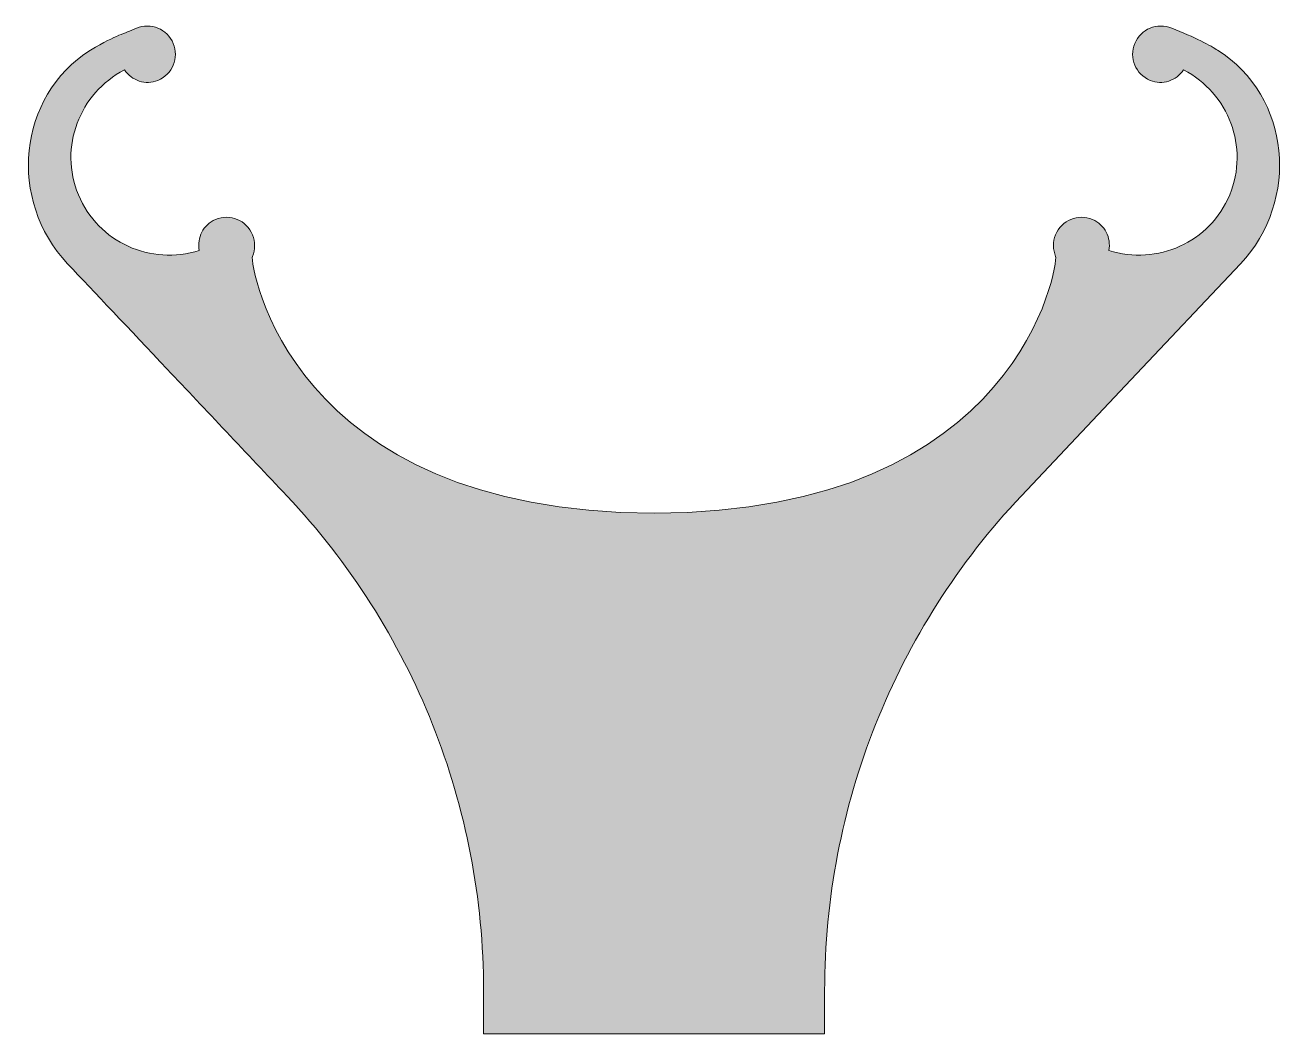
# Model space of a CAD drawing. Header units: millimetres. Extents: x 0.4 to 13.7, y -11 to -0.2.
import ezdxf

# ---------------------------------------------------------------- set-up
doc = ezdxf.new("R2010")
doc.units = ezdxf.units.MM
doc.header["$MEASUREMENT"] = 0
doc.layers.add('Layer 1', color=7, linetype='Continuous')

# ---------------------------------------------------------------- blocks, each defined once
blk = doc.blocks.new('block 2')
at = {"layer": 'Layer 1', "true_color": 0x231f20}
h = blk.add_hatch(color=179, dxfattribs=at)
h.dxf.hatch_style = 2
edge = h.paths.add_edge_path()
edge.add_spline(control_points=[(5.253, -10.493), (5.253, -10.493), (5.253, -10.722), (5.253, -10.722), (5.253, -10.722), (5.253, -10.951), (5.253, -10.951), (5.253, -10.951), (7.065, -10.951), (7.065, -10.951), (7.065, -10.951), (8.878, -10.951), (8.878, -10.951), (8.878, -10.951), (8.878, -10.722), (8.878, -10.722), (8.878, -10.722), (8.878, -10.493), (8.878, -10.493), (8.878, -9.515), (9.065, -8.556), (9.42, -7.663), (9.775, -6.77), (10.297, -5.944), (10.969, -5.233), (10.969, -5.233), (12.133, -4.001), (12.133, -4.001), (12.133, -4.001), (13.297, -2.768), (13.297, -2.768), (13.614, -2.433), (13.748, -1.988), (13.706, -1.566), (13.663, -1.143), (13.444, -0.743), (13.053, -0.498), (12.994, -0.458), (12.807, -0.356), (12.567, -0.264), (12.49, -0.233), (12.408, -0.235), (12.337, -0.264), (12.266, -0.294), (12.206, -0.35), (12.175, -0.427), (12.143, -0.503), (12.145, -0.585), (12.175, -0.656), (12.204, -0.727), (12.261, -0.787), (12.337, -0.819), (12.404, -0.846), (12.473, -0.847), (12.536, -0.827), (12.599, -0.806), (12.655, -0.765), (12.694, -0.708), (12.933, -0.832), (13.108, -1.037), (13.196, -1.275), (13.285, -1.512), (13.288, -1.782), (13.183, -2.035), (13.079, -2.288), (12.886, -2.477), (12.655, -2.582), (12.424, -2.687), (12.156, -2.709), (11.899, -2.627), (11.912, -2.559), (11.901, -2.49), (11.871, -2.432), (11.841, -2.373), (11.791, -2.324), (11.725, -2.297), (11.648, -2.265), (11.566, -2.267), (11.495, -2.297), (11.424, -2.326), (11.365, -2.383), (11.333, -2.459), (11.301, -2.536), (11.304, -2.618), (11.333, -2.689), (11.362, -2.76), (10.968, -5.417), (7.065, -5.417), (3.162, -5.417), (2.768, -2.76), (2.797, -2.689), (2.827, -2.618), (2.829, -2.536), (2.797, -2.459), (2.766, -2.383), (2.706, -2.326), (2.635, -2.297), (2.564, -2.267), (2.482, -2.265), (2.405, -2.297), (2.339, -2.324), (2.289, -2.373), (2.259, -2.432), (2.229, -2.49), (2.219, -2.559), (2.231, -2.627), (1.975, -2.709), (1.706, -2.687), (1.475, -2.582), (1.245, -2.477), (1.052, -2.288), (0.947, -2.035), (0.842, -1.782), (0.845, -1.512), (0.934, -1.275), (1.023, -1.037), (1.197, -0.832), (1.436, -0.708), (1.476, -0.765), (1.532, -0.806), (1.594, -0.827), (1.657, -0.847), (1.727, -0.846), (1.793, -0.819), (1.87, -0.787), (1.926, -0.727), (1.955, -0.656), (1.985, -0.585), (1.987, -0.503), (1.955, -0.427), (1.924, -0.35), (1.864, -0.294), (1.793, -0.264), (1.722, -0.235), (1.64, -0.233), (1.564, -0.264), (1.423, -0.331), (1.37, -0.323), (1.077, -0.498), (0.686, -0.743), (0.467, -1.143), (0.424, -1.565), (0.381, -1.987), (0.515, -2.432), (0.832, -2.767), (1.117, -3.068), (1.487, -3.46), (1.892, -3.889), (2.297, -4.318), (2.738, -4.784), (3.162, -5.234), (3.833, -5.945), (4.356, -6.771), (4.711, -7.663), (5.066, -8.556), (5.253, -9.515), (5.253, -10.493)], knot_values=[0, 0, 0, 0, 1, 1, 1, 2, 2, 2, 3, 3, 3, 4, 4, 4, 5, 5, 5, 6, 6, 6, 7, 7, 7, 8, 8, 8, 9, 9, 9, 10, 10, 10, 11, 11, 11, 12, 12, 12, 13, 13, 13, 14, 14, 14, 15, 15, 15, 16, 16, 16, 17, 17, 17, 18, 18, 18, 19, 19, 19, 20, 20, 20, 21, 21, 21, 22, 22, 22, 23, 23, 23, 24, 24, 24, 25, 25, 25, 26, 26, 26, 27, 27, 27, 28, 28, 28, 29, 29, 29, 30, 30, 30, 31, 31, 31, 32, 32, 32, 33, 33, 33, 34, 34, 34, 35, 35, 35, 36, 36, 36, 37, 37, 37, 38, 38, 38, 39, 39, 39, 40, 40, 40, 41, 41, 41, 42, 42, 42, 43, 43, 43, 44, 44, 44, 45, 45, 45, 46, 46, 46, 47, 47, 47, 48, 48, 48, 49, 49, 49, 50, 50, 50, 51, 51, 51, 52, 52, 52, 52], degree=3, periodic=1)
at = {"layer": 'Layer 1', "lineweight": 0}
blk.add_open_spline([(5.253, -10.493), (5.253, -10.493), (5.253, -10.722), (5.253, -10.722), (5.253, -10.722), (5.253, -10.951), (5.253, -10.951), (5.253, -10.951), (7.065, -10.951), (7.065, -10.951), (7.065, -10.951), (8.878, -10.951), (8.878, -10.951), (8.878, -10.951), (8.878, -10.722), (8.878, -10.722), (8.878, -10.722), (8.878, -10.493), (8.878, -10.493), (8.878, -9.515), (9.065, -8.556), (9.42, -7.663), (9.775, -6.77), (10.297, -5.944), (10.969, -5.233), (10.969, -5.233), (12.133, -4.001), (12.133, -4.001), (12.133, -4.001), (13.297, -2.768), (13.297, -2.768), (13.614, -2.433), (13.748, -1.988), (13.706, -1.566), (13.663, -1.143), (13.444, -0.743), (13.053, -0.498), (12.994, -0.458), (12.807, -0.356), (12.567, -0.264), (12.49, -0.233), (12.408, -0.235), (12.337, -0.264), (12.266, -0.294), (12.206, -0.35), (12.175, -0.427), (12.143, -0.503), (12.145, -0.585), (12.175, -0.656), (12.204, -0.727), (12.261, -0.787), (12.337, -0.819), (12.404, -0.846), (12.473, -0.847), (12.536, -0.827), (12.599, -0.806), (12.655, -0.765), (12.694, -0.708), (12.933, -0.832), (13.108, -1.037), (13.196, -1.275), (13.285, -1.512), (13.288, -1.782), (13.183, -2.035), (13.079, -2.288), (12.886, -2.477), (12.655, -2.582), (12.424, -2.687), (12.156, -2.709), (11.899, -2.627), (11.912, -2.559), (11.901, -2.49), (11.871, -2.432), (11.841, -2.373), (11.791, -2.324), (11.725, -2.297), (11.648, -2.265), (11.566, -2.267), (11.495, -2.297), (11.424, -2.326), (11.365, -2.383), (11.333, -2.459), (11.301, -2.536), (11.304, -2.618), (11.333, -2.689), (11.362, -2.76), (10.968, -5.417), (7.065, -5.417), (3.162, -5.417), (2.768, -2.76), (2.797, -2.689), (2.827, -2.618), (2.829, -2.536), (2.797, -2.459), (2.766, -2.383), (2.706, -2.326), (2.635, -2.297), (2.564, -2.267), (2.482, -2.265), (2.405, -2.297), (2.339, -2.324), (2.289, -2.373), (2.259, -2.432), (2.229, -2.49), (2.219, -2.559), (2.231, -2.627), (1.975, -2.709), (1.706, -2.687), (1.475, -2.582), (1.245, -2.477), (1.052, -2.288), (0.947, -2.035), (0.842, -1.782), (0.845, -1.512), (0.934, -1.275), (1.023, -1.037), (1.197, -0.832), (1.436, -0.708), (1.476, -0.765), (1.532, -0.806), (1.594, -0.827), (1.657, -0.847), (1.727, -0.846), (1.793, -0.819), (1.87, -0.787), (1.926, -0.727), (1.955, -0.656), (1.985, -0.585), (1.987, -0.503), (1.955, -0.427), (1.924, -0.35), (1.864, -0.294), (1.793, -0.264), (1.722, -0.235), (1.64, -0.233), (1.564, -0.264), (1.423, -0.331), (1.37, -0.323), (1.077, -0.498), (0.686, -0.743), (0.467, -1.143), (0.424, -1.565), (0.381, -1.987), (0.515, -2.432), (0.832, -2.767), (1.117, -3.068), (1.487, -3.46), (1.892, -3.889), (2.297, -4.318), (2.738, -4.784), (3.162, -5.234), (3.833, -5.945), (4.356, -6.771), (4.711, -7.663), (5.066, -8.556), (5.253, -9.515), (5.253, -10.493)], degree=3, knots=[0, 0, 0, 0, 1, 1, 1, 2, 2, 2, 3, 3, 3, 4, 4, 4, 5, 5, 5, 6, 6, 6, 7, 7, 7, 8, 8, 8, 9, 9, 9, 10, 10, 10, 11, 11, 11, 12, 12, 12, 13, 13, 13, 14, 14, 14, 15, 15, 15, 16, 16, 16, 17, 17, 17, 18, 18, 18, 19, 19, 19, 20, 20, 20, 21, 21, 21, 22, 22, 22, 23, 23, 23, 24, 24, 24, 25, 25, 25, 26, 26, 26, 27, 27, 27, 28, 28, 28, 29, 29, 29, 30, 30, 30, 31, 31, 31, 32, 32, 32, 33, 33, 33, 34, 34, 34, 35, 35, 35, 36, 36, 36, 37, 37, 37, 38, 38, 38, 39, 39, 39, 40, 40, 40, 41, 41, 41, 42, 42, 42, 43, 43, 43, 44, 44, 44, 45, 45, 45, 46, 46, 46, 47, 47, 47, 48, 48, 48, 49, 49, 49, 50, 50, 50, 51, 51, 51, 52, 52, 52, 52], dxfattribs=at)

msp = doc.modelspace()

# ---------------------------------------------------------------- block references
at = {"layer": 'Layer 1'}
msp.add_blockref('block 2', (0, 0), dxfattribs=at)

doc.saveas('drawing.dxf')
